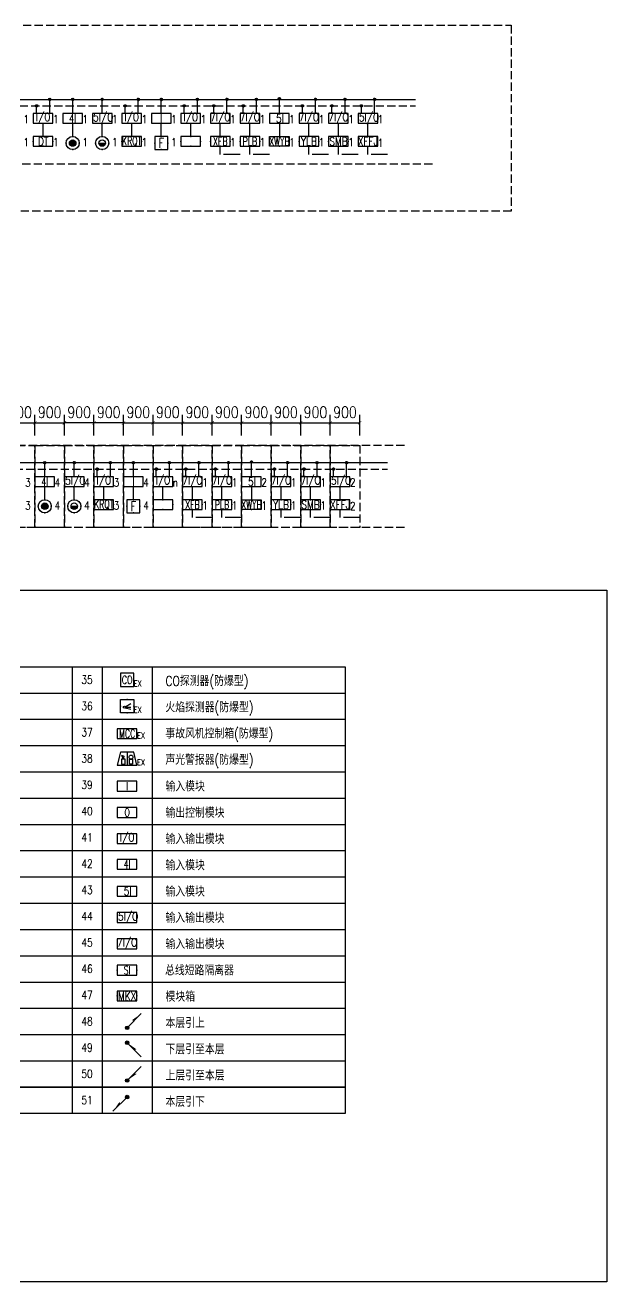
# Model space of a CAD drawing. Header units: millimetres. Extents: x -2644 to 57697, y 5022 to 43285.
# Drawn here: x 39966 to 57697, y 5022 to 43285 of the extents above; entities that cross this region are included whole.
import ezdxf
from ezdxf.enums import TextEntityAlignment as Align

# ---------------------------------------------------------------- set-up
doc = ezdxf.new("R2010")
doc.units = ezdxf.units.MM
doc.header["$LTSCALE"] = 1000
doc.linetypes.add('DASH', pattern=[0.35, 0.25, -0.1])
doc.linetypes.add('DASHDOT', pattern=[1, 0.5, -0.25, 0, -0.25])
for name, color, linetype in [('E-EQUIP', 4, 'Continuous'), ('E-SYST', 7, 'Continuous'), ('FA-防火分区', 3, 'Continuous')]:
    doc.layers.add(name, color=color, linetype=linetype)
doc.styles.add('_TEL_DIM', font='arial.ttf', dxfattribs={"width": 0.8, "height": 3.5})
doc.styles.get("Standard").update_dxf_attribs({"font": 'tjromans.shx', "width": 0.8, "bigfont": 'tj-hztxt.shx'})
doc.dimstyles.get("Standard").update_dxf_attribs({"dimscale": 100, "dimtxt": 3.5, "dimasz": 1, "dimexe": 2.5, "dimexo": 3, "dimgap": 1.5, "dimtad": 1, "dimdec": 0, "dimzin": 0, "dimdsep": 46, "dimtxsty": 'Standard', "dimblk": 'ARCHTICK', "dimcen": 0.09, "dimadec": 0, "dimazin": 0, "dimtfac": 1, "dimtdec": 0, "dimtix": 1, "dimtmove": 2, "dimatfit": 3, "dimfxl": 0, "dimtolj": 1, "dimtzin": 0, "dimarcsym": 0})

# ---------------------------------------------------------------- blocks, each defined once
blk = doc.blocks.new('本层引上')
blk.add_hatch(color=6).paths.add_polyline_path([(-55, 0, 1), (55, 0, 1)])
at = {"color": 6}
blk.add_line((0, 0), (432, 432), dxfattribs=at)
blk.add_circle((0, 0), 54.6, dxfattribs=at)
for start, end in [(360, 180), (180, 360)]:
    blk.add_arc((0, 0), 30.1, start, end, dxfattribs=at)
blk.add_solid([(432, 432), (143, 230), (215, 215)], dxfattribs=at)
blk = doc.blocks.new('引上至本层')
blk.add_hatch(color=6).paths.add_polyline_path([(55, 0, -1), (-55, 0, -1)])
at = {"color": 6}
blk.add_line((432, -432), (0, 0), dxfattribs=at)
blk.add_circle((0, 0), 54.6, dxfattribs=at)
for start, end in [(0, 180), (180, 0)]:
    blk.add_arc((0, 0), 30.1, start, end, dxfattribs=at)
blk.add_solid([(0, 0), (289, -202), (217, -217)], dxfattribs=at)
blk = doc.blocks.new('FA-消防风机输入输出模块')
blk.add_lwpolyline([(-3, 0), (3, 0), (3, 3), (-3, 3)], close=True)
at = {"color": 6, "width": 0.8}
blk.add_text('5I/O', height=2.5, dxfattribs=at).set_placement((-2.77, 0.59))
blk = doc.blocks.new('FA-消防水泵模块')
blk.add_lwpolyline([(-3, 0), (3, 0), (3, 3), (-3, 3)], close=True)
at = {"color": 6, "insert": (0, 1.5), "char_height": 2.5, "width": 6, "attachment_point": 5, "line_spacing_factor": 0.6}
blk.add_mtext('7I/O', dxfattribs=at)
blk = doc.blocks.new('引下至本层')
blk.add_hatch(color=6).paths.add_polyline_path([(-0.55, 0, 1), (0.55, 0, 1)])
at = {"color": 6}
blk.add_line((4.32, 4.32), (0, 0), dxfattribs=at)
blk.add_circle((0, 0), 0.546, dxfattribs=at)
for start, end in [(0, 180), (180, 0)]:
    blk.add_arc((0, 0), 0.301, start, end, dxfattribs=at)
blk.add_solid([(0, 0), (2.89, 2.02), (2.17, 2.17)], dxfattribs=at)
blk = doc.blocks.new('本层引下')
blk.add_hatch(color=6).paths.add_polyline_path([(0.55, 0, -1), (-0.55, 0, -1)])
at = {"color": 6}
blk.add_line((0, 0), (-4.32, -4.32), dxfattribs=at)
blk.add_circle((0, 0), 0.546, dxfattribs=at)
for start, end in [(0, 180), (180, 0)]:
    blk.add_arc((0, 0), 0.301, start, end, dxfattribs=at)
blk.add_solid([(-4.32, -4.32), (-2.3, -1.43), (-2.15, -2.15)], dxfattribs=at)
blk = doc.blocks.new('FA-可燃气探测器（防爆型）')
for p, q in [((-2, 4), (2, 4)), ((-2, 0), (-2, 4)), ((2, 4), (2, 0)), ((2, 0), (-2, 0))]:
    blk.add_line(p, q)
at = {"color": 6}
for p, q in [((-0.6, 1.52), (1.12, 1.1)), ((-0.58, 1.83), (1.13, 2.77)), ((-0.55, 1.7), (1.12, 1.7))]:
    blk.add_line(p, q, dxfattribs=at)
blk.add_ellipse((-0.85, 1.7), major_axis=(0.301, 0), ratio=0.999996, start_param=-0.000056, end_param=6.283129, dxfattribs=at)
for p in [(0, 4), (0, 0), (2, 2)]:
    blk.add_point(p)
blk.add_point((-2, 2), dxfattribs=at)
at = {"color": 6, "width": 0.7}
blk.add_text('EX', height=1.8, dxfattribs=at).set_placement((2, 0))
at = {"color": 6, "style": '_TEL_DIM', "flags": 1}
for tag in ['REMARK', 'A']:
    blk.add_attdef(tag, text='', height=0.0001, rotation=359.9962, dxfattribs=at).set_placement((0, 2), align=Align.MIDDLE_CENTER)
blk = doc.blocks.new('FA-CO探测器（防爆型）')
blk.add_lwpolyline([(-2, 0), (2, 0), (2, 4), (-2, 4)], close=True)
at = {"color": 6, "width": 0.7}
blk.add_text('EX', height=1.8, dxfattribs=at).set_placement((2, 0))
at = {"color": 6, "insert": (0, 2), "char_height": 2.5, "width": 4, "attachment_point": 5, "line_spacing_factor": 0.6}
blk.add_mtext('{\\W0.7;CO}', dxfattribs=at)
blk = doc.blocks.new('FA-输入输出模块')
blk.add_lwpolyline([(-3, 0), (3, 0), (3, 3), (-3, 3)], close=True)
at = {"color": 6, "insert": (0, 1.5), "char_height": 2.5, "width": 6, "attachment_point": 5, "line_spacing_factor": 0.6}
blk.add_mtext('I/O', dxfattribs=at)
blk = doc.blocks.new('FA-输出控制模块')
blk.add_lwpolyline([(-3, 0), (3, 0), (3, 3), (-3, 3)], close=True)
at = {"color": 6, "insert": (0, 1.5), "char_height": 2.5, "width": 6, "attachment_point": 5, "line_spacing_factor": 0.6}
blk.add_mtext('{\\W0.7;O}', dxfattribs=at)
blk = doc.blocks.new('FA-输入模块')
blk.add_lwpolyline([(-3, 0), (3, 0), (3, 3), (-3, 3)], close=True)
at = {"color": 6, "insert": (0, 1.5), "char_height": 2.5, "width": 6, "attachment_point": 5, "line_spacing_factor": 0.6}
blk.add_mtext('{\\W0.7;I}', dxfattribs=at)
blk = doc.blocks.new('FA-总线短路隔离器')
blk.add_lwpolyline([(-3, 0), (3, 0), (3, 3), (-3, 3)], close=True)
for p in [(-3, 1.5), (0, 3), (0, 0), (3, 1.5)]:
    blk.add_point(p)
at = {"color": 6, "insert": (0, 1.5), "char_height": 2.5, "width": 6, "attachment_point": 5, "line_spacing_factor": 0.6}
blk.add_mtext('{\\W0.7;SI}', dxfattribs=at)
blk = doc.blocks.new('FA-模块箱')
blk.add_lwpolyline([(-3, 0), (3, 0), (3, 3), (-3, 3)], close=True)
for p in [(-3, 1.5), (0, 3), (3, 1.5), (0, 0)]:
    blk.add_point(p)
at = {"color": 6, "insert": (0, 1.5), "char_height": 2.5, "width": 6, "attachment_point": 5, "line_spacing_factor": 0.6}
blk.add_mtext('MKX', dxfattribs=at)
blk = doc.blocks.new('FA-稳压泵模块箱')
blk.add_lwpolyline([(-3, 0), (3, 0), (3, 3), (-3, 3)], close=True)
at = {"color": 6, "width": 0.8}
blk.add_text('5I', height=2.5, dxfattribs=at).set_placement((-1.04, 0.25))
blk = doc.blocks.new('风机控制箱(防爆型)')
blk.add_lwpolyline([(-3, 0), (3, 0), (3, 3), (-3, 3)], close=True)
at = {"color": 6, "width": 0.7}
blk.add_text('EX', height=1.8, dxfattribs=at).set_placement((3, 0))
at = {"color": 6, "insert": (0, 1.5), "char_height": 2.5, "width": 6, "attachment_point": 5, "line_spacing_factor": 0.6}
blk.add_mtext('{\\W0.7;MCC}', dxfattribs=at)
blk = doc.blocks.new('FA-声光报警器（防爆型）')
at = {"color": 6}
for p, q in [((0, 4), (0, 0)), ((-1.73, 3.08), (-0.99, 2.74)), ((-1.73, 3.08), (-1.17, 1.88)), ((-0.99, 2.74), (-1.17, 1.88))]:
    blk.add_line(p, q, dxfattribs=at)
blk.add_lwpolyline([(-3, 0), (3, 0), (2, 4), (-2, 4)], close=True)
for points in [[(-1.71, 1.88), (-1.71, 0.36), (-0.63, 0.36), (-0.63, 1.88)], [(1.61, 1.88), (1.61, 0.36), (0.73, 0.36), (0.73, 1.88)]]:
    blk.add_lwpolyline(points, close=True, dxfattribs=at)
blk.add_circle((1.17, 2.48), 0.6, dxfattribs=at)
at = {"color": 6, "width": 0.7}
blk.add_text('EX', height=1.8, dxfattribs=at).set_placement((3, 0))
blk = doc.blocks.new('FA-26-可燃气体探测控制器')
blk.add_lwpolyline([(-3, 0), (3, 0), (3, 3), (-3, 3)], close=True)
for p in [(-3, 1.5), (0, 3), (3, 1.5), (0, 0)]:
    blk.add_point(p)
at = {"color": 6, "insert": (0, 1.5), "char_height": 2.5, "width": 6, "attachment_point": 5, "line_spacing_factor": 0.6}
blk.add_mtext('{\\W0.7;KRQT}', dxfattribs=at)
blk = doc.blocks.new('FA-27-流量开关')
blk.add_lwpolyline([(-2, 0), (2, 0), (2, 4), (-2, 4)], close=True)
for p in [(0, 4), (-2, 2), (0, 0), (2, 2)]:
    blk.add_point(p)
at = {"color": 6, "insert": (0, 2), "char_height": 3, "width": 4, "attachment_point": 5}
blk.add_mtext('{\\W0.75;F}', dxfattribs=at)
blk = doc.blocks.new('FA-34-消防风机控制箱')
blk.add_lwpolyline([(-3, 0), (3, 0), (3, 3), (-3, 3)], close=True)
at = {"color": 6, "insert": (0, 1.5), "char_height": 2.5, "width": 6, "attachment_point": 5}
blk.add_mtext('\\W0.8000;XFFJ', dxfattribs=at)
blk = doc.blocks.new('FA-29-消防泵控制箱')
blk.add_lwpolyline([(-3, 0), (3, 0), (3, 3), (-3, 3)], close=True)
for p in [(-3, 1.5), (0, 3), (0, 0), (3, 1.5)]:
    blk.add_point(p)
at = {"color": 6, "insert": (0, 1.51), "char_height": 2.5, "width": 6, "attachment_point": 5}
blk.add_mtext('{\\W0.7;XFB}', dxfattribs=at)
blk = doc.blocks.new('FA-30-喷淋泵控制箱')
blk.add_lwpolyline([(-3, 0), (3, 0), (3, 3), (-3, 3)], close=True)
for p in [(-3, 1.5), (0, 3), (0, 0), (3, 1.5)]:
    blk.add_point(p)
at = {"color": 6, "insert": (0, 1.5), "char_height": 2.5, "width": 6, "attachment_point": 5}
blk.add_mtext('\\W0.7000;PLB', dxfattribs=at)
blk = doc.blocks.new('FA-28-非消防配电箱')
blk.add_lwpolyline([(-3, 0), (3, 0), (3, 3), (-3, 3)], close=True)
for p in [(-3, 1.5), (0, 3), (0, 0), (3, 1.5)]:
    blk.add_point(p)
blk = doc.blocks.new('FA-32-雨淋泵控制箱')
blk.add_lwpolyline([(-3, 0), (3, 0), (3, 3), (-3, 3)], close=True)
for p in [(-3, 1.5), (0, 3), (3, 1.5), (0, 0)]:
    blk.add_point(p)
at = {"color": 6, "insert": (0, 1.5), "char_height": 2.5, "width": 6, "attachment_point": 5, "line_spacing_factor": 0.6}
blk.add_mtext('YLB', dxfattribs=at)
blk = doc.blocks.new('FA-33-水幕泵控制箱')
blk.add_lwpolyline([(-3, 0), (3, 0), (3, 3), (-3, 3)], close=True)
for p in [(-3, 1.5), (0, 3), (3, 1.5), (0, 0)]:
    blk.add_point(p)
at = {"color": 6, "insert": (0, 1.5), "char_height": 2.5, "width": 6, "attachment_point": 5, "line_spacing_factor": 0.6}
blk.add_mtext('SMB', dxfattribs=at)
blk = doc.blocks.new('FA-31-消防稳压泵控制箱')
blk.add_lwpolyline([(-3, 3), (3, 3), (3, 0), (-3, 0)], close=True)
for p in [(-3, 1.5), (0, 3), (0, 0), (3, 1.5)]:
    blk.add_point(p)
at = {"color": 6, "insert": (0, 1.5), "char_height": 2.5, "width": 6, "attachment_point": 5}
blk.add_mtext('\\W0.7000;XWYB', dxfattribs=at)
blk = doc.blocks.new('_ArchTick')
at = {"color": 0, "linetype": 'ByBlock', "const_width": 0.15}
blk.add_lwpolyline([(-0.5, -0.5), (0.5, 0.5)], dxfattribs=at)
blk = doc.blocks.new('*D78')
at = {"layer": 'Defpoints', "color": 0, "transparency": 16777216}
for p in [(-91410, 123118), (-92310, 122434), (-91410, 122434)]:
    blk.add_point(p, dxfattribs=at)
at = {"layer": 'E-EQUIP', "color": 0, "linetype": 'Continuous', "lineweight": -2, "transparency": 16777216}
for p, q in [((-92310, 122734), (-92310, 123368)), ((-91410, 122734), (-91410, 123368)), ((-92310, 123118), (-91410, 123118))]:
    blk.add_line(p, q, dxfattribs=at)
at = {"layer": 'E-EQUIP', "color": 0, "lineweight": -2, "transparency": 16777216, "xscale": 100, "yscale": 100, "zscale": 100, "rotation": 180}
blk.add_blockref('_ArchTick', (-92310, 123118), dxfattribs=at)
at = {"layer": 'E-EQUIP', "color": 0, "lineweight": -2, "transparency": 16777216, "xscale": 100, "yscale": 100, "zscale": 100}
blk.add_blockref('_ArchTick', (-91410, 123118), dxfattribs=at)
at = {"layer": 'E-EQUIP', "transparency": 16777216, "insert": (-91860, 123443), "char_height": 350, "attachment_point": 5}
blk.add_mtext('\\A1;900', dxfattribs=at)
blk = doc.blocks.new('*D79')
at = {"layer": 'Defpoints', "color": 0, "transparency": 16777216}
for p in [(-90510, 123118), (-91410, 122434), (-90510, 122434)]:
    blk.add_point(p, dxfattribs=at)
at = {"layer": 'E-EQUIP', "color": 0, "linetype": 'Continuous', "lineweight": -2, "transparency": 16777216}
for p, q in [((-91410, 122734), (-91410, 123368)), ((-90510, 122734), (-90510, 123368)), ((-91410, 123118), (-90510, 123118))]:
    blk.add_line(p, q, dxfattribs=at)
at = {"layer": 'E-EQUIP', "color": 0, "lineweight": -2, "transparency": 16777216, "xscale": 100, "yscale": 100, "zscale": 100, "rotation": 180}
blk.add_blockref('_ArchTick', (-91410, 123118), dxfattribs=at)
at = {"layer": 'E-EQUIP', "color": 0, "lineweight": -2, "transparency": 16777216, "xscale": 100, "yscale": 100, "zscale": 100}
blk.add_blockref('_ArchTick', (-90510, 123118), dxfattribs=at)
at = {"layer": 'E-EQUIP', "transparency": 16777216, "insert": (-90960, 123443), "char_height": 350, "attachment_point": 5}
blk.add_mtext('\\A1;900', dxfattribs=at)
blk = doc.blocks.new('*D80')
at = {"layer": 'Defpoints', "color": 0, "transparency": 16777216}
for p in [(-89610, 123118), (-89610, 122434), (-88710, 122434)]:
    blk.add_point(p, dxfattribs=at)
at = {"layer": 'E-EQUIP', "color": 0, "linetype": 'Continuous', "lineweight": -2, "transparency": 16777216}
for p, q in [((-89610, 122734), (-89610, 123368)), ((-88710, 122734), (-88710, 123368)), ((-88710, 123118), (-89610, 123118))]:
    blk.add_line(p, q, dxfattribs=at)
at = {"layer": 'E-EQUIP', "color": 0, "lineweight": -2, "transparency": 16777216, "xscale": 100, "yscale": 100, "zscale": 100, "rotation": 180}
blk.add_blockref('_ArchTick', (-89610, 123118), dxfattribs=at)
at = {"layer": 'E-EQUIP', "color": 0, "lineweight": -2, "transparency": 16777216, "xscale": 100, "yscale": 100, "zscale": 100}
blk.add_blockref('_ArchTick', (-88710, 123118), dxfattribs=at)
at = {"layer": 'E-EQUIP', "transparency": 16777216, "insert": (-89160, 123443), "char_height": 350, "attachment_point": 5}
blk.add_mtext('\\A1;900', dxfattribs=at)
blk = doc.blocks.new('*D104')
at = {"layer": 'Defpoints', "color": 0, "transparency": 16777216}
for p in [(18955, -5077), (18955, -5761), (19855, -5761)]:
    blk.add_point(p, dxfattribs=at)
at = {"layer": 'E-EQUIP', "color": 0, "linetype": 'Continuous', "lineweight": -2, "transparency": 16777216}
for p, q in [((18955, -5461), (18955, -4827)), ((19855, -5461), (19855, -4827)), ((19855, -5077), (18955, -5077))]:
    blk.add_line(p, q, dxfattribs=at)
at = {"layer": 'E-EQUIP', "color": 0, "lineweight": -2, "transparency": 16777216, "xscale": 100, "yscale": 100, "zscale": 100, "rotation": 180}
blk.add_blockref('_ArchTick', (18955, -5077), dxfattribs=at)
at = {"layer": 'E-EQUIP', "color": 0, "lineweight": -2, "transparency": 16777216, "xscale": 100, "yscale": 100, "zscale": 100}
blk.add_blockref('_ArchTick', (19855, -5077), dxfattribs=at)
at = {"layer": 'E-EQUIP', "transparency": 16777216, "insert": (19405, -4752), "char_height": 350, "attachment_point": 5}
blk.add_mtext('\\A1;900', dxfattribs=at)
blk = doc.blocks.new('*D99')
at = {"layer": 'Defpoints', "color": 0, "transparency": 16777216}
for p in [(21655, -5077), (20755, -5761), (21655, -5761)]:
    blk.add_point(p, dxfattribs=at)
at = {"layer": 'E-EQUIP', "color": 0, "linetype": 'Continuous', "lineweight": -2, "transparency": 16777216}
for p, q in [((20755, -5461), (20755, -4827)), ((21655, -5461), (21655, -4827)), ((20755, -5077), (21655, -5077))]:
    blk.add_line(p, q, dxfattribs=at)
at = {"layer": 'E-EQUIP', "color": 0, "lineweight": -2, "transparency": 16777216, "xscale": 100, "yscale": 100, "zscale": 100, "rotation": 180}
blk.add_blockref('_ArchTick', (20755, -5077), dxfattribs=at)
at = {"layer": 'E-EQUIP', "color": 0, "lineweight": -2, "transparency": 16777216, "xscale": 100, "yscale": 100, "zscale": 100}
blk.add_blockref('_ArchTick', (21655, -5077), dxfattribs=at)
at = {"layer": 'E-EQUIP', "transparency": 16777216, "insert": (21205, -4752), "char_height": 350, "attachment_point": 5}
blk.add_mtext('\\A1;900', dxfattribs=at)
blk = doc.blocks.new('*D100')
at = {"layer": 'Defpoints', "color": 0, "transparency": 16777216}
for p in [(22555, -5077), (21655, -5761), (22555, -5761)]:
    blk.add_point(p, dxfattribs=at)
at = {"layer": 'E-EQUIP', "color": 0, "linetype": 'Continuous', "lineweight": -2, "transparency": 16777216}
for p, q in [((21655, -5461), (21655, -4827)), ((22555, -5461), (22555, -4827)), ((21655, -5077), (22555, -5077))]:
    blk.add_line(p, q, dxfattribs=at)
at = {"layer": 'E-EQUIP', "color": 0, "lineweight": -2, "transparency": 16777216, "xscale": 100, "yscale": 100, "zscale": 100, "rotation": 180}
blk.add_blockref('_ArchTick', (21655, -5077), dxfattribs=at)
at = {"layer": 'E-EQUIP', "color": 0, "lineweight": -2, "transparency": 16777216, "xscale": 100, "yscale": 100, "zscale": 100}
blk.add_blockref('_ArchTick', (22555, -5077), dxfattribs=at)
at = {"layer": 'E-EQUIP', "transparency": 16777216, "insert": (22105, -4752), "char_height": 350, "attachment_point": 5}
blk.add_mtext('\\A1;900', dxfattribs=at)
blk = doc.blocks.new('*D81')
at = {"layer": 'Defpoints', "color": 0, "transparency": 16777216}
for p in [(-86010, 123118), (-86910, 122434), (-86010, 122434)]:
    blk.add_point(p, dxfattribs=at)
at = {"layer": 'E-EQUIP', "color": 0, "linetype": 'Continuous', "lineweight": -2, "transparency": 16777216}
for p, q in [((-86910, 122734), (-86910, 123368)), ((-86010, 122734), (-86010, 123368)), ((-86910, 123118), (-86010, 123118))]:
    blk.add_line(p, q, dxfattribs=at)
at = {"layer": 'E-EQUIP', "color": 0, "lineweight": -2, "transparency": 16777216, "xscale": 100, "yscale": 100, "zscale": 100, "rotation": 180}
blk.add_blockref('_ArchTick', (-86910, 123118), dxfattribs=at)
at = {"layer": 'E-EQUIP', "color": 0, "lineweight": -2, "transparency": 16777216, "xscale": 100, "yscale": 100, "zscale": 100}
blk.add_blockref('_ArchTick', (-86010, 123118), dxfattribs=at)
at = {"layer": 'E-EQUIP', "transparency": 16777216, "insert": (-86460, 123443), "char_height": 350, "attachment_point": 5}
blk.add_mtext('\\A1;900', dxfattribs=at)
blk = doc.blocks.new('*D101')
at = {"layer": 'Defpoints', "color": 0, "transparency": 16777216}
for p in [(24355, -5077), (23455, -5761), (24355, -5761)]:
    blk.add_point(p, dxfattribs=at)
at = {"layer": 'E-EQUIP', "color": 0, "linetype": 'Continuous', "lineweight": -2, "transparency": 16777216}
for p, q in [((23455, -5461), (23455, -4827)), ((24355, -5461), (24355, -4827)), ((23455, -5077), (24355, -5077))]:
    blk.add_line(p, q, dxfattribs=at)
at = {"layer": 'E-EQUIP', "color": 0, "lineweight": -2, "transparency": 16777216, "xscale": 100, "yscale": 100, "zscale": 100, "rotation": 180}
blk.add_blockref('_ArchTick', (23455, -5077), dxfattribs=at)
at = {"layer": 'E-EQUIP', "color": 0, "lineweight": -2, "transparency": 16777216, "xscale": 100, "yscale": 100, "zscale": 100}
blk.add_blockref('_ArchTick', (24355, -5077), dxfattribs=at)
at = {"layer": 'E-EQUIP', "transparency": 16777216, "insert": (23905, -4752), "char_height": 350, "attachment_point": 5}
blk.add_mtext('\\A1;900', dxfattribs=at)
blk = doc.blocks.new('*D82')
at = {"layer": 'Defpoints', "color": 0, "transparency": 16777216}
for p in [(-84210, 123118), (-85110, 122434), (-84210, 122434)]:
    blk.add_point(p, dxfattribs=at)
at = {"layer": 'E-EQUIP', "color": 0, "linetype": 'Continuous', "lineweight": -2, "transparency": 16777216}
for p, q in [((-85110, 122734), (-85110, 123368)), ((-84210, 122734), (-84210, 123368)), ((-85110, 123118), (-84210, 123118))]:
    blk.add_line(p, q, dxfattribs=at)
at = {"layer": 'E-EQUIP', "color": 0, "lineweight": -2, "transparency": 16777216, "xscale": 100, "yscale": 100, "zscale": 100, "rotation": 180}
blk.add_blockref('_ArchTick', (-85110, 123118), dxfattribs=at)
at = {"layer": 'E-EQUIP', "color": 0, "lineweight": -2, "transparency": 16777216, "xscale": 100, "yscale": 100, "zscale": 100}
blk.add_blockref('_ArchTick', (-84210, 123118), dxfattribs=at)
at = {"layer": 'E-EQUIP', "transparency": 16777216, "insert": (-84660, 123443), "char_height": 350, "attachment_point": 5}
blk.add_mtext('\\A1;900', dxfattribs=at)
blk = doc.blocks.new('*D83')
at = {"layer": 'Defpoints', "color": 0, "transparency": 16777216}
for p in [(-83310, 123118), (-84210, 122434), (-83310, 122434)]:
    blk.add_point(p, dxfattribs=at)
at = {"layer": 'E-EQUIP', "color": 0, "linetype": 'Continuous', "lineweight": -2, "transparency": 16777216}
for p, q in [((-84210, 122734), (-84210, 123368)), ((-83310, 122734), (-83310, 123368)), ((-84210, 123118), (-83310, 123118))]:
    blk.add_line(p, q, dxfattribs=at)
at = {"layer": 'E-EQUIP', "color": 0, "lineweight": -2, "transparency": 16777216, "xscale": 100, "yscale": 100, "zscale": 100, "rotation": 180}
blk.add_blockref('_ArchTick', (-84210, 123118), dxfattribs=at)
at = {"layer": 'E-EQUIP', "color": 0, "lineweight": -2, "transparency": 16777216, "xscale": 100, "yscale": 100, "zscale": 100}
blk.add_blockref('_ArchTick', (-83310, 123118), dxfattribs=at)
at = {"layer": 'E-EQUIP', "transparency": 16777216, "insert": (-83760, 123443), "char_height": 350, "attachment_point": 5}
blk.add_mtext('\\A1;900', dxfattribs=at)
blk = doc.blocks.new('*D102')
at = {"layer": 'Defpoints', "color": 0, "transparency": 16777216}
for p in [(27055, -5077), (26155, -5761), (27055, -5761)]:
    blk.add_point(p, dxfattribs=at)
at = {"layer": 'E-EQUIP', "color": 0, "linetype": 'Continuous', "lineweight": -2, "transparency": 16777216}
for p, q in [((26155, -5461), (26155, -4827)), ((27055, -5461), (27055, -4827)), ((26155, -5077), (27055, -5077))]:
    blk.add_line(p, q, dxfattribs=at)
at = {"layer": 'E-EQUIP', "color": 0, "lineweight": -2, "transparency": 16777216, "xscale": 100, "yscale": 100, "zscale": 100, "rotation": 180}
blk.add_blockref('_ArchTick', (26155, -5077), dxfattribs=at)
at = {"layer": 'E-EQUIP', "color": 0, "lineweight": -2, "transparency": 16777216, "xscale": 100, "yscale": 100, "zscale": 100}
blk.add_blockref('_ArchTick', (27055, -5077), dxfattribs=at)
at = {"layer": 'E-EQUIP', "transparency": 16777216, "insert": (26605, -4752), "char_height": 350, "attachment_point": 5}
blk.add_mtext('\\A1;900', dxfattribs=at)
blk = doc.blocks.new('*D103')
at = {"layer": 'Defpoints', "color": 0, "transparency": 16777216}
for p in [(27955, -5077), (27055, -5761), (27955, -5761)]:
    blk.add_point(p, dxfattribs=at)
at = {"layer": 'E-EQUIP', "color": 0, "linetype": 'Continuous', "lineweight": -2, "transparency": 16777216}
for p, q in [((27055, -5461), (27055, -4827)), ((27955, -5461), (27955, -4827)), ((27055, -5077), (27955, -5077))]:
    blk.add_line(p, q, dxfattribs=at)
at = {"layer": 'E-EQUIP', "color": 0, "lineweight": -2, "transparency": 16777216, "xscale": 100, "yscale": 100, "zscale": 100, "rotation": 180}
blk.add_blockref('_ArchTick', (27055, -5077), dxfattribs=at)
at = {"layer": 'E-EQUIP', "color": 0, "lineweight": -2, "transparency": 16777216, "xscale": 100, "yscale": 100, "zscale": 100}
blk.add_blockref('_ArchTick', (27955, -5077), dxfattribs=at)
at = {"layer": 'E-EQUIP', "transparency": 16777216, "insert": (27505, -4752), "char_height": 350, "attachment_point": 5}
blk.add_mtext('\\A1;900', dxfattribs=at)
blk = doc.blocks.new('FA-24-湿式报警阀组')
h = blk.add_hatch(color=6)
h.dxf.hatch_style = 1
h.paths.add_polyline_path([(100, 0, 1), (-100, 0, 1)])
blk.add_circle((0, 0), 200)
at = {"color": 6}
blk.add_circle((0, 0), 100, dxfattribs=at)
for p in [(-200, 0), (0, 200), (200, 0), (0, -200)]:
    blk.add_point(p)
blk = doc.blocks.new('FA-25-预作用报警阀组')
h = blk.add_hatch(color=6)
h.dxf.hatch_style = 1
h.paths.add_polyline_path([(-100, 0, 1), (100, 0)])
at = {"color": 6}
blk.add_line((-100, 0), (100, 0), dxfattribs=at)
blk.add_circle((0, 0), 200)
blk.add_circle((0, 0), 100, dxfattribs=at)
for p in [(-200, 0), (0, 200), (200, 0), (0, -200)]:
    blk.add_point(p)
blk = doc.blocks.new('FA-湿式报警阀组模块')
blk.add_lwpolyline([(-300, 0), (300, 0), (300, 300), (-300, 300)], close=True)
at = {"color": 6, "insert": (0, 150), "char_height": 250, "width": 600, "attachment_point": 5, "line_spacing_factor": 0.6}
blk.add_mtext('{\\W0.7;4I}', dxfattribs=at)
blk = doc.blocks.new('FA-23-电梯控制箱')
blk.add_lwpolyline([(-3, 0), (3, 0), (3, 3), (-3, 3)], close=True)
for p in [(-3, 1.5), (0, 3), (0, 0), (3, 1.5)]:
    blk.add_point(p)
at = {"color": 6, "insert": (0, 1.5), "char_height": 2.5, "width": 6, "attachment_point": 5, "line_spacing_factor": 0.6}
blk.add_mtext('DT', dxfattribs=at)

msp = doc.modelspace()

# ---------------------------------------------------------------- hatches: boundary and pattern name
at = {"layer": 'E-SYST'}
h = msp.add_hatch(dxfattribs=at)
h.set_pattern_fill('ANSI31', color=11, scale=100, style=0)
h.set_pattern_definition([(45, (-340737.106, -179585.69), (-8.83883476, 8.83883476), [])])
h.paths.add_polyline_path([(40750, 41025.5, 1), (40681.5, 41025.5, 1)])
h = msp.add_hatch(dxfattribs=at)
h.set_pattern_fill('ANSI31', color=11, scale=100, style=0)
h.set_pattern_definition([(45, (-340037.106, -179586.045), (-8.83883476, 8.83883476), [])])
h.paths.add_polyline_path([(41450, 41025.1, 1), (41381.5, 41025.1, 1)])
h = msp.add_hatch(dxfattribs=at)
h.set_pattern_fill('ANSI31', color=11, scale=100, style=0)
h.set_pattern_definition([(45, (-339137.106, -179586.045), (-8.83883476, 8.83883476), [])])
h.paths.add_polyline_path([(42350, 41025.1, 1), (42281.5, 41025.1, 1)])
h = msp.add_hatch(dxfattribs=at)
h.set_pattern_fill('ANSI31', color=11, scale=100, style=0)
h.set_pattern_definition([(45, (-338037.106, -179585.69), (-8.83883476, 8.83883476), [])])
h.paths.add_polyline_path([(43450, 41025.5, 1), (43381.5, 41025.5, 1)])
h = msp.add_hatch(dxfattribs=at)
h.set_pattern_fill('ANSI31', color=11, scale=100, style=0)
h.set_pattern_definition([(45, (-337337.106, -179586.045), (-8.83883476, 8.83883476), [])])
h.paths.add_polyline_path([(44150, 41025.1, 1), (44081.5, 41025.1, 1)])
h = msp.add_hatch(dxfattribs=at)
h.set_pattern_fill('ANSI31', color=11, scale=100, style=0)
h.set_pattern_definition([(45, (-336237.106, -179585.69), (-8.83883476, 8.83883476), [])])
h.paths.add_polyline_path([(45250, 41025.5, 1), (45181.5, 41025.5, 1)])
h = msp.add_hatch(dxfattribs=at)
h.set_pattern_fill('ANSI31', color=11, scale=100, style=0)
h.set_pattern_definition([(45, (-335337.106, -179585.69), (-8.83883476, 8.83883476), [])])
h.paths.add_polyline_path([(46150, 41025.5, 1), (46081.5, 41025.5, 1)])
h = msp.add_hatch(dxfattribs=at)
h.set_pattern_fill('ANSI31', color=11, scale=100, style=0)
h.set_pattern_definition([(45, (-334437.106, -179585.69), (-8.83883476, 8.83883476), [])])
h.paths.add_polyline_path([(47050, 41025.5, 1), (46981.5, 41025.5, 1)])
h = msp.add_hatch(dxfattribs=at)
h.set_pattern_fill('ANSI31', color=11, scale=100, style=0)
h.set_pattern_definition([(135, (429168.534, -179568.763), (8.83883476, 8.83883476), [])])
h.paths.add_polyline_path([(47681.5, 41042.4, -1), (47750, 41042.4, -1)])
h = msp.add_hatch(dxfattribs=at)
h.set_pattern_fill('ANSI31', color=11, scale=100, style=0)
h.set_pattern_definition([(45, (-332637.106, -179585.69), (-8.83883476, 8.83883476), [])])
h.paths.add_polyline_path([(48850, 41025.5, 1), (48781.5, 41025.5, 1)])
h = msp.add_hatch(dxfattribs=at)
h.set_pattern_fill('ANSI31', color=11, scale=100, style=0)
h.set_pattern_definition([(45, (-331737.106, -179585.69), (-8.83883476, 8.83883476), [])])
h.paths.add_polyline_path([(49750, 41025.5, 1), (49681.5, 41025.5, 1)])
h = msp.add_hatch(dxfattribs=at)
h.set_pattern_fill('ANSI31', color=11, scale=100, style=0)
h.set_pattern_definition([(45, (-330837.106, -179585.69), (-8.83883476, 8.83883476), [])])
h.paths.add_polyline_path([(50650, 41025.5, 1), (50581.5, 41025.5, 1)])
at = {"layer": 'E-SYST', "linetype": 'DASH'}
h = msp.add_hatch(dxfattribs=at)
h.set_pattern_fill('ANSI31', color=2, scale=100, style=0)
h.set_pattern_definition([(45, (-341137.106, -179782.744), (-8.83883476, 8.83883476), [])])
h.paths.add_polyline_path([(40350, 40828.4, 1), (40281.5, 40828.4, 1)])
h = msp.add_hatch(dxfattribs=at)
h.set_pattern_fill('ANSI31', color=2, scale=100, style=0)
h.set_pattern_definition([(45, (-338437.106, -179782.744), (-8.83883476, 8.83883476), [])])
h.paths.add_polyline_path([(43050, 40828.4, 1), (42981.5, 40828.4, 1)])
h = msp.add_hatch(dxfattribs=at)
h.set_pattern_fill('ANSI31', color=2, scale=100, style=0)
h.set_pattern_definition([(45, (-336637.106, -179782.744), (-8.83883476, 8.83883476), [])])
h.paths.add_polyline_path([(44850, 40828.4, 1), (44781.5, 40828.4, 1)])
h = msp.add_hatch(dxfattribs=at)
h.set_pattern_fill('ANSI31', color=2, scale=100, style=0)
h.set_pattern_definition([(45, (-335737.106, -179782.744), (-8.83883476, 8.83883476), [])])
h.paths.add_polyline_path([(45750, 40828.4, 1), (45681.5, 40828.4, 1)])
h = msp.add_hatch(dxfattribs=at)
h.set_pattern_fill('ANSI31', color=2, scale=100, style=0)
h.set_pattern_definition([(45, (-334837.106, -179782.744), (-8.83883476, 8.83883476), [])])
h.paths.add_polyline_path([(46650, 40828.4, 1), (46581.5, 40828.4, 1)])
h = msp.add_hatch(dxfattribs=at)
h.set_pattern_fill('ANSI31', color=2, scale=100, style=0)
h.set_pattern_definition([(45, (-333037.106, -179782.744), (-8.83883476, 8.83883476), [])])
h.paths.add_polyline_path([(48450, 40828.4, 1), (48381.5, 40828.4, 1)])
h = msp.add_hatch(dxfattribs=at)
h.set_pattern_fill('ANSI31', color=2, scale=100, style=0)
h.set_pattern_definition([(45, (-332137.106, -179782.744), (-8.83883476, 8.83883476), [])])
h.paths.add_polyline_path([(49350, 40828.4, 1), (49281.5, 40828.4, 1)])
h = msp.add_hatch(dxfattribs=at)
h.set_pattern_fill('ANSI31', color=2, scale=100, style=0)
h.set_pattern_definition([(45, (-331237.106, -179782.744), (-8.83883476, 8.83883476), [])])
h.paths.add_polyline_path([(50250, 40828.4, 1), (50181.5, 40828.4, 1)])
at = {"layer": 'E-SYST'}
h = msp.add_hatch(dxfattribs=at)
h.set_pattern_fill('ANSI31', color=11, scale=100, style=0)
h.set_pattern_definition([(45, (-340887.786, -190645.54), (-8.83883476, 8.83883476), [])])
h.paths.add_polyline_path([(40599.3, 29965.6, 1), (40530.8, 29965.6, 1)])
h = msp.add_hatch(dxfattribs=at)
h.set_pattern_fill('ANSI31', color=11, scale=100, style=0)
h.set_pattern_definition([(45, (-339987.786, -190645.54), (-8.83883476, 8.83883476), [])])
h.paths.add_polyline_path([(41499.3, 29965.6, 1), (41430.8, 29965.6, 1)])
h = msp.add_hatch(dxfattribs=at)
h.set_pattern_fill('ANSI31', color=11, scale=100, style=0)
h.set_pattern_definition([(45, (-338887.786, -190645.184), (-8.83883476, 8.83883476), [])])
h.paths.add_polyline_path([(42599.3, 29966, 1), (42530.8, 29966, 1)])
h = msp.add_hatch(dxfattribs=at)
h.set_pattern_fill('ANSI31', color=11, scale=100, style=0)
h.set_pattern_definition([(45, (-338187.786, -190645.54), (-8.83883476, 8.83883476), [])])
h.paths.add_polyline_path([(43299.3, 29965.6, 1), (43230.8, 29965.6, 1)])
h = msp.add_hatch(dxfattribs=at)
h.set_pattern_fill('ANSI31', color=11, scale=100, style=0)
h.set_pattern_definition([(45, (-337087.786, -190645.184), (-8.83883476, 8.83883476), [])])
h.paths.add_polyline_path([(44399.3, 29966, 1), (44330.8, 29966, 1)])
h = msp.add_hatch(dxfattribs=at)
h.set_pattern_fill('ANSI31', color=11, scale=100, style=0)
h.set_pattern_definition([(45, (-336187.786, -190645.183), (-8.83883476, 8.83883476), [])])
h.paths.add_polyline_path([(45299.3, 29966, 1), (45230.8, 29966, 1)])
h = msp.add_hatch(dxfattribs=at)
h.set_pattern_fill('ANSI31', color=11, scale=100, style=0)
h.set_pattern_definition([(45, (-335287.786, -190645.183), (-8.83883476, 8.83883476), [])])
h.paths.add_polyline_path([(46199.3, 29966, 1), (46130.8, 29966, 1)])
h = msp.add_hatch(dxfattribs=at)
h.set_pattern_fill('ANSI31', color=11, scale=100, style=0)
h.set_pattern_definition([(135, (428317.854, -190628.257), (8.83883476, 8.83883476), [])])
h.paths.add_polyline_path([(46830.8, 29982.9, -1), (46899.3, 29982.9, -1)])
h = msp.add_hatch(dxfattribs=at)
h.set_pattern_fill('ANSI31', color=11, scale=100, style=0)
h.set_pattern_definition([(45, (-333487.786, -190645.183), (-8.83883476, 8.83883476), [])])
h.paths.add_polyline_path([(47999.3, 29966, 1), (47930.8, 29966, 1)])
h = msp.add_hatch(dxfattribs=at)
h.set_pattern_fill('ANSI31', color=11, scale=100, style=0)
h.set_pattern_definition([(45, (-332587.786, -190645.183), (-8.83883476, 8.83883476), [])])
h.paths.add_polyline_path([(48899.3, 29966, 1), (48830.8, 29966, 1)])
h = msp.add_hatch(dxfattribs=at)
h.set_pattern_fill('ANSI31', color=11, scale=100, style=0)
h.set_pattern_definition([(45, (-331687.786, -190645.183), (-8.83883476, 8.83883476), [])])
h.paths.add_polyline_path([(49799.3, 29966, 1), (49730.8, 29966, 1)])
at = {"layer": 'E-SYST', "linetype": 'DASH'}
h = msp.add_hatch(dxfattribs=at)
h.set_pattern_fill('ANSI31', color=2, scale=100, style=0)
h.set_pattern_definition([(45, (-339287.786, -190842.238), (-8.83883476, 8.83883476), [])])
h.paths.add_polyline_path([(42199.3, 29768.9, 1), (42130.8, 29768.9, 1)])
h = msp.add_hatch(dxfattribs=at)
h.set_pattern_fill('ANSI31', color=2, scale=100, style=0)
h.set_pattern_definition([(45, (-337487.786, -190842.238), (-8.83883476, 8.83883476), [])])
h.paths.add_polyline_path([(43999.3, 29768.9, 1), (43930.8, 29768.9, 1)])
h = msp.add_hatch(dxfattribs=at)
h.set_pattern_fill('ANSI31', color=2, scale=100, style=0)
h.set_pattern_definition([(45, (-336587.786, -190842.238), (-8.83883476, 8.83883476), [])])
h.paths.add_polyline_path([(44899.3, 29768.9, 1), (44830.8, 29768.9, 1)])
h = msp.add_hatch(dxfattribs=at)
h.set_pattern_fill('ANSI31', color=2, scale=100, style=0)
h.set_pattern_definition([(45, (-335687.786, -190842.238), (-8.83883476, 8.83883476), [])])
h.paths.add_polyline_path([(45799.3, 29768.9, 1), (45730.8, 29768.9, 1)])
h = msp.add_hatch(dxfattribs=at)
h.set_pattern_fill('ANSI31', color=2, scale=100, style=0)
h.set_pattern_definition([(45, (-333887.786, -190842.238), (-8.83883476, 8.83883476), [])])
h.paths.add_polyline_path([(47599.3, 29768.9, 1), (47530.8, 29768.9, 1)])
h = msp.add_hatch(dxfattribs=at)
h.set_pattern_fill('ANSI31', color=2, scale=100, style=0)
h.set_pattern_definition([(45, (-332987.786, -190842.238), (-8.83883476, 8.83883476), [])])
h.paths.add_polyline_path([(48499.3, 29768.9, 1), (48430.8, 29768.9, 1)])
h = msp.add_hatch(dxfattribs=at)
h.set_pattern_fill('ANSI31', color=2, scale=100, style=0)
h.set_pattern_definition([(45, (-332087.786, -190842.238), (-8.83883476, 8.83883476), [])])
h.paths.add_polyline_path([(49399.3, 29768.9, 1), (49330.8, 29768.9, 1)])

# ---------------------------------------------------------------- linework, layer by layer
at = {"layer": 'Defpoints', "color": 8, "linetype": 'DASH'}
for points in [[(39365, 30489.9), (40265, 30489.9), (40265, 27989.9), (39365, 27989.9)], [(40265, 30489.9), (41165, 30489.9), (41165, 27989.9), (40265, 27989.9)], [(41165, 30489.9), (42065, 30489.9), (42065, 27989.9), (41165, 27989.9)], [(42065, 30489.9), (42965, 30489.9), (42965, 27989.9), (42065, 27989.9)], [(42965, 30489.9), (43865, 30489.9), (43865, 27989.9), (42965, 27989.9)], [(43865, 30489.9), (44765, 30489.9), (44765, 27989.9), (43865, 27989.9)], [(44765, 30489.9), (45665, 30489.9), (45665, 27989.9), (44765, 27989.9)], [(45665, 30489.9), (46565, 30489.9), (46565, 27989.9), (45665, 27989.9)], [(46565, 30489.9), (47465, 30489.9), (47465, 27989.9), (46565, 27989.9)], [(47465, 30489.9), (48365, 30489.9), (48365, 27989.9), (47465, 27989.9)], [(48365, 30489.9), (49265, 30489.9), (49265, 27989.9), (48365, 27989.9)], [(49265, 30489.9), (50165, 30489.9), (50165, 27989.9), (49265, 27989.9)]]:
    msp.add_lwpolyline(points, close=True, dxfattribs=at)
at = {"layer": 'E-SYST', "color": 11}
for p, q in [((20901.1, 41025.5), (51861.7, 41025.5)), ((40715.7, 40595.1), (40715.7, 41025.5)), ((41415.7, 40594.7), (41415.7, 41025.1)), ((42315.7, 40594.7), (42315.7, 41025.1)), ((43415.7, 40595.1), (43415.7, 41025.5)), ((44115.7, 40594.7), (44115.7, 41025.1)), ((45215.7, 40595.1), (45215.7, 41025.5)), ((46115.7, 40595.1), (46115.7, 41025.5)), ((47015.7, 40595.1), (47015.7, 41025.5)), ((47715.7, 40595.1), (47715.7, 41042.4)), ((48815.7, 40595.1), (48815.7, 41025.5)), ((49715.7, 40595.1), (49715.7, 41025.5)), ((50615.7, 40595.1), (50615.7, 41025.5)), ((40515.7, 39895.1), (40515.7, 40295.1)), ((41415.7, 39895.1), (41415.7, 40295.1)), ((42315.7, 39895.1), (42315.7, 40295.1)), ((43215.7, 39895.1), (43215.7, 40295.1)), ((44115.7, 39895.1), (44115.7, 40295.1)), ((45015.7, 39895.1), (45015.7, 40295.1)), ((45915.7, 39895.1), (45915.7, 40295.1)), ((46815.7, 39895.1), (46815.7, 40295.1)), ((47715.7, 40295.1), (47715.7, 39895.1)), ((48615.7, 39895.1), (48615.7, 40295.1)), ((49515.7, 39895.1), (49515.7, 40295.1)), ((50415.7, 39895.1), (50415.7, 40295.1)), ((20050.4, 29966), (51011, 29966)), ((40565, 29535.2), (40565, 29965.6)), ((41465, 29535.2), (41465, 29965.6)), ((42565, 29535.6), (42565, 29966)), ((43265, 29535.2), (43265, 29965.6)), ((44365, 29535.6), (44365, 29966)), ((45265, 29535.6), (45265, 29966)), ((46165, 29535.6), (46165, 29966)), ((46865, 29535.6), (46865, 29982.9)), ((47965, 29535.6), (47965, 29966)), ((48865, 29535.6), (48865, 29966)), ((49765, 29535.6), (49765, 29966)), ((40565, 28835.6), (40565, 29235.6)), ((41465, 28835.6), (41465, 29235.6)), ((42365, 28835.6), (42365, 29235.6)), ((43265, 28835.6), (43265, 29235.6)), ((44165, 28835.6), (44165, 29235.6)), ((45065, 28835.6), (45065, 29235.6)), ((45965, 28835.6), (45965, 29235.6)), ((46865, 29235.6), (46865, 28835.6)), ((47765, 28835.6), (47765, 29235.6)), ((48665, 28835.6), (48665, 29235.6)), ((49565, 28835.6), (49565, 29235.6))]:
    msp.add_line(p, q, dxfattribs=at)
at = {"layer": 'E-SYST', "color": 2, "linetype": 'DASH'}
for p, q in [((20901.1, 40828.4), (51861.7, 40828.4)), ((40315.7, 40595.1), (40315.7, 40828.4)), ((43015.7, 40595.1), (43015.7, 40828.4)), ((44815.7, 40595.1), (44815.7, 40828.4)), ((45715.7, 40595.1), (45715.7, 40828.4)), ((46615.7, 40595.1), (46615.7, 40828.4)), ((48415.7, 40595.1), (48415.7, 40828.4)), ((49315.7, 40595.1), (49315.7, 40828.4)), ((50215.7, 40595.1), (50215.7, 40828.4)), ((20050.4, 29768.9), (51011, 29768.9)), ((42165, 29535.6), (42165, 29768.9)), ((43965, 29535.6), (43965, 29768.9)), ((44865, 29535.6), (44865, 29768.9)), ((45765, 29535.6), (45765, 29768.9)), ((47565, 29535.6), (47565, 29768.9)), ((48465, 29535.6), (48465, 29768.9)), ((49365, 29535.6), (49365, 29768.9))]:
    msp.add_line(p, q, dxfattribs=at)
at = {"layer": 'E-SYST', "color": 0, "linetype": 'DASHDOT'}
for p, q in [((45915.7, 39349.9), (45915.7, 39595.1)), ((46815.7, 39349.9), (46815.7, 39595.1)), ((48615.7, 39349.9), (48615.7, 39595.1)), ((49515.7, 39349.9), (49515.7, 39595.1)), ((50415.7, 39349.9), (50415.7, 39595.1)), ((46515.7, 39349.9), (45915.7, 39349.9)), ((47415.7, 39349.9), (46815.7, 39349.9)), ((49215.7, 39349.9), (48615.7, 39349.9)), ((50115.7, 39349.9), (49515.7, 39349.9)), ((51015.7, 39349.9), (50415.7, 39349.9)), ((45065, 28290.4), (45065, 28535.6)), ((45965, 28290.4), (45965, 28535.6)), ((47765, 28290.4), (47765, 28535.6)), ((48665, 28290.4), (48665, 28535.6)), ((49565, 28290.4), (49565, 28535.6)), ((45665, 28290.4), (45065, 28290.4)), ((46565, 28290.4), (45965, 28290.4)), ((48365, 28290.4), (47765, 28290.4)), ((49265, 28290.4), (48665, 28290.4)), ((50165, 28290.4), (49565, 28290.4))]:
    msp.add_line(p, q, dxfattribs=at)
at = {"layer": 'E-SYST', "color": 8, "linetype": 'DASH'}
for p, q in [((52380.2, 39049.4), (15506.8, 39049.4)), ((51529.6, 30489.9), (14656.2, 30489.9)), ((51529.6, 27989.9), (14656.2, 27989.9))]:
    msp.add_line(p, q, dxfattribs=at)
at = {"layer": 'E-SYST'}
for p, q in [((33086.1, 23750.6), (49724.4, 23750.6)), ((41405.3, 23750.6), (41405.3, 10150.6)), ((42312.8, 23750.6), (42312.8, 10150.6)), ((43839.1, 23750.6), (43839.1, 10150.6)), ((49724.4, 23750.6), (49724.4, 10150.6)), ((33086.1, 22950.6), (49724.4, 22950.6)), ((33086.1, 22150.6), (49724.4, 22150.6)), ((33086.1, 21350.6), (49724.4, 21350.6)), ((33086.1, 20550.6), (49724.4, 20550.6)), ((33086.1, 19750.6), (49724.4, 19750.6)), ((33086.1, 18950.6), (49724.4, 18950.6)), ((33086.1, 18150.6), (49724.4, 18150.6)), ((33086.1, 17350.6), (49724.4, 17350.6)), ((33086.1, 16550.6), (49724.4, 16550.6)), ((33086.1, 15750.6), (49724.4, 15750.6)), ((33086.1, 14950.6), (49724.4, 14950.6)), ((33086.1, 14150.6), (49724.4, 14150.6)), ((33086.1, 13350.6), (49724.4, 13350.6)), ((33086.1, 12550.6), (49724.4, 12550.6)), ((33086.1, 11750.6), (49724.4, 11750.6)), ((33086.1, 10950.6), (49724.4, 10950.6)), ((49724.4, 10950.6), (33086.1, 10950.6)), ((49724.4, 10150.6), (33086.1, 10150.6))]:
    msp.add_line(p, q, dxfattribs=at)
at = {"layer": 'E-SYST', "color": 8, "linetype": 'DASH'}
msp.add_lwpolyline([(5953, 43284.7), (54782.5, 43284.7), (54782.5, 37616.7), (5953, 37616.7)], close=True, dxfattribs=at)
at = {"layer": 'E-SYST', "color": 11}
for centre in [(40715.7, 41025.5), (41415.7, 41025.1), (42315.7, 41025.1), (43415.7, 41025.5), (44115.7, 41025.1), (45215.7, 41025.5), (46115.7, 41025.5), (47015.7, 41025.5), (47715.7, 41042.4), (48815.7, 41025.5), (49715.7, 41025.5), (50615.7, 41025.5), (40565, 29965.6), (41465, 29965.6), (42565, 29966), (43265, 29965.6), (44365, 29966), (45265, 29966), (46165, 29966), (46865, 29982.9), (47965, 29966), (48865, 29966), (49765, 29966)]:
    msp.add_circle(centre, 34.3, dxfattribs=at)
at = {"layer": 'E-SYST', "color": 2, "linetype": 'DASH'}
for centre in [(40315.7, 40828.4), (43015.7, 40828.4), (44815.7, 40828.4), (45715.7, 40828.4), (46615.7, 40828.4), (48415.7, 40828.4), (49315.7, 40828.4), (50215.7, 40828.4), (42165, 29768.9), (43965, 29768.9), (44865, 29768.9), (45765, 29768.9), (47565, 29768.9), (48465, 29768.9), (49365, 29768.9)]:
    msp.add_circle(centre, 34.3, dxfattribs=at)
at = {"layer": 'FA-防火分区'}
msp.add_lwpolyline([(6863.2, 26079.6), (57697, 26079.6), (57697, 5022.1), (6556.3, 5022.1)], close=True, dxfattribs=at)

# ---------------------------------------------------------------- block references
at = {"layer": 'E-EQUIP', "xscale": 100, "yscale": 100, "zscale": 100}
for name, p in [('FA-输入输出模块', (40515.7, 40295.1)), ('FA-消防风机输入输出模块', (42315.7, 40295.1)), ('FA-输入输出模块', (43215.7, 40295.1)), ('FA-输入模块', (44115.7, 40295.1)), ('FA-输入输出模块', (45015.7, 40295.1)), ('FA-消防水泵模块', (45915.7, 40295.1)), ('FA-消防水泵模块', (46815.7, 40295.1)), ('FA-稳压泵模块箱', (47715.7, 40295.1)), ('FA-消防水泵模块', (48615.7, 40295.1)), ('FA-消防水泵模块', (49515.7, 40295.1)), ('FA-消防风机输入输出模块', (50415.7, 40295.1)), ('FA-23-电梯控制箱', (40515.7, 39595.1)), ('FA-26-可燃气体探测控制器', (43215.7, 39595.1)), ('FA-27-流量开关', (44115.7, 39495.1)), ('FA-28-非消防配电箱', (45015.7, 39595.1)), ('FA-29-消防泵控制箱', (45915.7, 39595.1)), ('FA-30-喷淋泵控制箱', (46815.7, 39595.1)), ('FA-31-消防稳压泵控制箱', (47715.7, 39595.1)), ('FA-32-雨淋泵控制箱', (48615.7, 39595.1)), ('FA-33-水幕泵控制箱', (49515.7, 39595.1)), ('FA-34-消防风机控制箱', (50415.7, 39595.1)), ('FA-消防风机输入输出模块', (41465, 29235.6)), ('FA-输入输出模块', (42365, 29235.6)), ('FA-输入模块', (43265, 29235.6)), ('FA-输入输出模块', (44165, 29235.6)), ('FA-消防水泵模块', (45065, 29235.6)), ('FA-消防水泵模块', (45965, 29235.6)), ('FA-稳压泵模块箱', (46865, 29235.6)), ('FA-消防水泵模块', (47765, 29235.6)), ('FA-消防水泵模块', (48665, 29235.6)), ('FA-消防风机输入输出模块', (49565, 29235.6)), ('FA-26-可燃气体探测控制器', (42365, 28535.6)), ('FA-27-流量开关', (43265, 28435.6)), ('FA-28-非消防配电箱', (44165, 28535.6)), ('FA-29-消防泵控制箱', (45065, 28535.6)), ('FA-30-喷淋泵控制箱', (45965, 28535.6)), ('FA-31-消防稳压泵控制箱', (46865, 28535.6)), ('FA-32-雨淋泵控制箱', (47765, 28535.6)), ('FA-33-水幕泵控制箱', (48665, 28535.6)), ('FA-34-消防风机控制箱', (49565, 28535.6)), ('FA-CO探测器（防爆型）', (43076, 23150.6)), ('FA-可燃气探测器（防爆型）', (43076, 22350.8)), ('风机控制箱(防爆型)', (43076, 21563.9)), ('FA-声光报警器（防爆型）', (43076, 20750.8)), ('FA-输入模块', (43076, 19963.9)), ('FA-输出控制模块', (43076, 19163.9)), ('FA-输入输出模块', (43076, 18363.9)), ('FA-稳压泵模块箱', (43076, 16763.9)), ('FA-消防风机输入输出模块', (43076, 15963.9)), ('FA-消防水泵模块', (43076, 15163.9)), ('FA-总线短路隔离器', (43076, 14363.9)), ('FA-模块箱', (43076, 13576.1)), ('引下至本层', (43076, 11151.9)), ('本层引下', (43076, 10648.3))]:
    msp.add_blockref(name, p, dxfattribs=at)
at = {"layer": 'E-EQUIP'}
for name, p in [('FA-湿式报警阀组模块', (41415.7, 40295.1)), ('FA-24-湿式报警阀组', (41415.7, 39695.1)), ('FA-25-预作用报警阀组', (42315.7, 39695.1)), ('FA-湿式报警阀组模块', (40565, 29235.6)), ('FA-24-湿式报警阀组', (40565, 28635.6)), ('FA-25-预作用报警阀组', (41465, 28635.6)), ('FA-湿式报警阀组模块', (43076, 17585.7))]:
    msp.add_blockref(name, p, dxfattribs=at)
at = {"layer": 'E-EQUIP', "ltscale": 5}
msp.add_blockref('本层引上', (43076, 12757.1), dxfattribs=at)
at = {"layer": 'E-EQUIP', "linetype": 'ByBlock', "ltscale": 5}
msp.add_blockref('引上至本层', (43076, 12301.8), dxfattribs=at)

# ---------------------------------------------------------------- texts
at = {"layer": 'E-SYST', "color": 6, "width": 0.8}
for s, p in [('1', (39915.7, 40295.1)), ('1', (46215.7, 40295.1)), ('1', (47115.7, 40295.1)), ('1', (49815.7, 40295.1)), ('1', (50715.7, 40295.1)), ('1', (39915.7, 39595.1)), ('1', (46215.7, 39595.1)), ('1', (47115.7, 39595.1)), ('1', (49815.7, 39595.1)), ('1', (50715.7, 39574.6)), ('3', (39965, 29235.6)), ('4', (40865, 29235.6)), ('4', (41765, 29235.6)), ('3', (42665, 29235.6)), ('4', (43565, 29235.6)), ('1', (45365, 29235.6)), ('1', (46265, 29235.6)), ('2', (47165, 29235.6)), ('1', (48065, 29235.6)), ('1', (48965, 29235.6)), ('2', (49865, 29235.6)), ('n', (44465, 29235.6)), ('3', (39965, 28535.6)), ('4', (40865, 28535.6)), ('4', (41765, 28535.6)), ('3', (42665, 28535.6)), ('4', (43565, 28535.6)), ('1', (45365, 28535.6)), ('1', (46265, 28535.6)), ('1', (47165, 28532)), ('1', (48065, 28535.6)), ('1', (48965, 28535.6)), ('2', (49865, 28515.1))]:
    msp.add_text(s, height=250, rotation=0, dxfattribs=at).set_placement(p)
at = {"layer": 'E-SYST', "color": 6, "ltscale": 30, "width": 0.8}
for p in [(40815.7, 40295.1), (41715.7, 40295.1), (42615.7, 40295.1), (43515.7, 40295.1), (44415.7, 40295.1), (45315.7, 40295.1), (48015.7, 40295.1), (48915.7, 40295.1), (40815.7, 39595.1), (41715.7, 39595.1), (42615.7, 39595.1), (43515.7, 39595.1), (44415.7, 39595.1), (48015.7, 39591.5), (48915.7, 39595.1)]:
    msp.add_text('1', height=250, rotation=0, dxfattribs=at).set_placement(p)
at = {"layer": 'E-SYST', "width": 0.8}
for s, p in [('35', (41855.3, 23354.8)), ('36', (41855.3, 22554.8)), ('37', (41855.3, 21754.8)), ('38', (41855.3, 20954.8)), ('39', (41855.3, 20154.8)), ('40', (41855.3, 19354.8)), ('41', (41855.3, 18554.8)), ('42', (41855.3, 17754.8)), ('43', (41855.3, 16954.8)), ('44', (41855.3, 16154.8)), ('45', (41855.3, 15354.8)), ('46', (41855.3, 14554.8)), ('47', (41855.3, 13754.8)), ('48', (41855.3, 12954.8)), ('49', (41855.3, 12154.8)), ('50', (41855.3, 11354.8)), ('51', (41855.3, 10554.8))]:
    msp.add_text(s, height=250, rotation=0, dxfattribs=at).set_placement(p, align=Align.MIDDLE)
at = {"layer": 'E-SYST', "color": 4, "width": 0.8}
for s, p in [('CO探测器(防爆型)', (44240.3, 23166.1)), ('火焰探测器(防爆型)', (44240.3, 22366.1)), ('事故风机控制箱(防爆型)', (44240.3, 21566.1)), ('声光警报器(防爆型)', (44240.3, 20766.1)), ('输入模块', (44243.6, 19953.3)), ('输出控制模块', (44243.6, 19153.3)), ('输入输出模块', (44243.6, 18353.3)), ('输入模块', (44243.6, 17553.3)), ('输入模块', (44243.6, 16753.3)), ('输入输出模块', (44243.6, 15953.3)), ('输入输出模块', (44243.6, 15153.3)), ('总线短路隔离器', (44230.4, 14353.3)), ('模块箱', (44245.3, 13553.3)), ('本层引上', (44245.3, 12753.3)), ('下层引至本层', (44245.3, 11953.3)), ('上层引至本层', (44245.3, 11153.3)), ('本层引下', (44245.3, 10353.3))]:
    msp.add_text(s, height=300, dxfattribs=at).set_placement(p)

# ---------------------------------------------------------------- dimensions: what is measured, and where the dimension line sits
at = {"layer": 'E-EQUIP'}
for base, p1, p2, picture, middle, set_off in [((40265, 31173.9), (39365, 30489.9), (40265, 30489.9), '*D78', (39815, 31498.9), (131675, -91944.2)), ((41165, 31173.9), (40265, 30489.9), (41165, 30489.9), '*D79', (40715, 31498.9), (131675, -91944.2)), ((41165, 31173.9), (42065, 30489.9), (41165, 30489.9), '*D104', (41615, 31498.9), (22209.9, 36251.4)), ((42065, 31173.9), (42965, 30489.9), (42065, 30489.9), '*D80', (42515, 31498.9), (131675, -91944.2)), ((43865, 31173.9), (42965, 30489.9), (43865, 30489.9), '*D99', (43415, 31498.9), (22209.9, 36251.4)), ((44765, 31173.9), (43865, 30489.9), (44765, 30489.9), '*D100', (44315, 31498.9), (22209.9, 36251.4)), ((45665, 31173.9), (44765, 30489.9), (45665, 30489.9), '*D81', (45215, 31498.9), (131675, -91944.2)), ((46565, 31173.9), (45665, 30489.9), (46565, 30489.9), '*D101', (46115, 31498.9), (22209.9, 36251.4)), ((47465, 31173.9), (46565, 30489.9), (47465, 30489.9), '*D82', (47015, 31498.9), (131675, -91944.2)), ((48365, 31173.9), (47465, 30489.9), (48365, 30489.9), '*D83', (47915, 31498.9), (131675, -91944.2)), ((49265, 31173.9), (48365, 30489.9), (49265, 30489.9), '*D102', (48815, 31498.9), (22209.9, 36251.4)), ((50165, 31173.9), (49265, 30489.9), (50165, 30489.9), '*D103', (49715, 31498.9), (22209.9, 36251.4))]:
    dim = msp.add_linear_dim(base=base, p1=p1, p2=p2, dimstyle='Standard', override={"dimclrt": 256, "dimfxl": 250, "dimtfillclr": 256}, dxfattribs=at)
    dim.commit()
    dim.dimension.update_dxf_attribs({"geometry": picture, "text_midpoint": middle, "insert": set_off})

doc.saveas('drawing.dxf')
